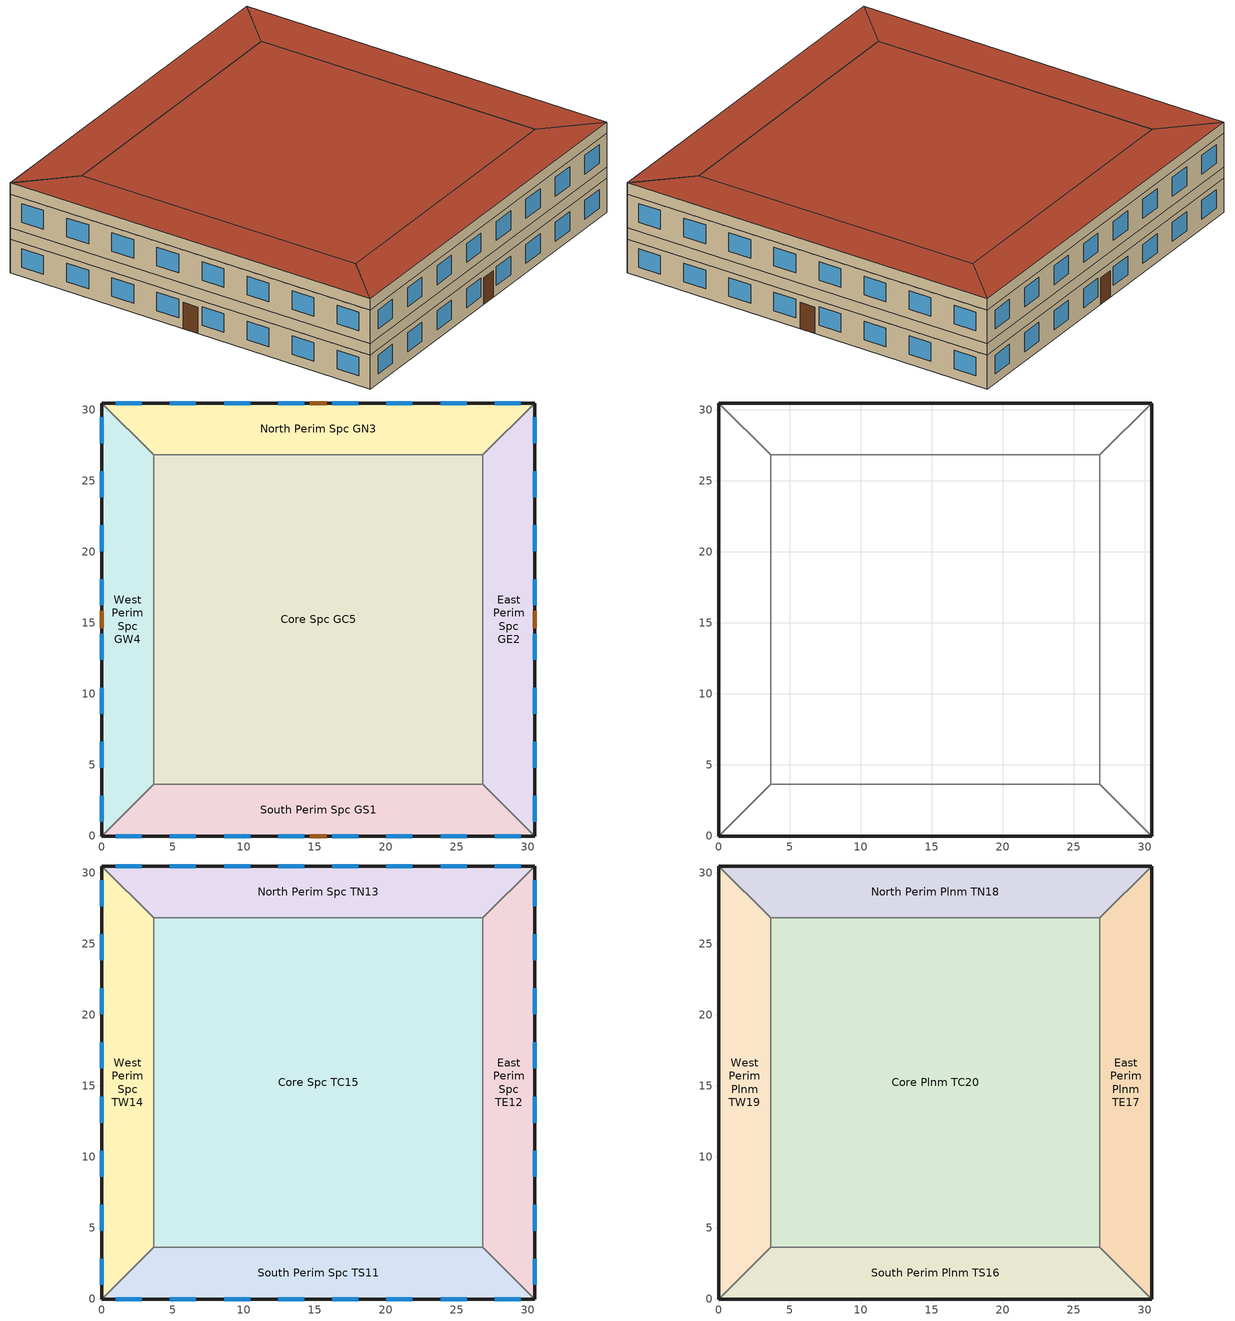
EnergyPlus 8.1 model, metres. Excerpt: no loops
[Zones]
South Perim Spc GS1
 floor ground (ext_slab_8in): 30.48,0 0,0 3.66,3.66 26.82,3.66 z0
 wall outside (nonres_ext_wall): 0,0 30.48,0 z0:2.74
 wall to East Perim Spc GE2 (int_wall): 30.48,0 26.82,3.66 z0:2.74
 wall to Core Spc GC5 (int_wall): 26.82,3.66 3.66,3.66 z0:2.74
 wall to West Perim Spc GW4 (int_wall): 3.66,3.66 0,0 z0:2.74
 window (nonres_window): 12.42,0 14.25,0 / 27.66,0 29.49,0 / 0.99,0 2.82,0 / 4.8,0 6.63,0 / 8.61,0 10.44,0 / 16.23,0 18.06,0 / 20.04,0 21.87,0 / 23.85,0 25.68,0 z0.76:2.29
 door (OpaqueDoor): 14.63,0 15.85,0 z0:2.13
 ceiling to South Perim Plnm GS6 (DropCeiling): 0,0 30.48,0 26.82,3.66 3.66,3.66 z2.74
East Perim Spc GE2
 floor ground (ext_slab_8in): 30.48,30.48 30.48,0 26.82,3.66 26.82,26.82 z0
 wall outside (nonres_ext_wall): 30.48,0 30.48,30.48 z0:2.74
 wall to North Perim Spc GN3 (int_wall): 30.48,30.48 26.82,26.82 z0:2.74
 wall to Core Spc GC5 (int_wall): 26.82,26.82 26.82,3.66 z0:2.74
 window (nonres_window): 30.48,12.42 30.48,14.25 / 30.48,27.66 30.48,29.49 / 30.48,0.99 30.48,2.82 / 30.48,4.8 30.48,6.63 / 30.48,8.61 30.48,10.44 / 30.48,16.23 30.48,18.06 / 30.48,20.04 30.48,21.87 / 30.48,23.85 30.48,25.68 z0.76:2.29
 door (OpaqueDoor): 30.48,14.63 30.48,15.85 z0:2.13
 ceiling to East Perim Plnm GE7 (DropCeiling): 30.48,30.48 26.82,26.82 26.82,3.66 30.48,0 z2.74
North Perim Spc GN3
 floor ground (ext_slab_8in): 30.48,30.48 26.82,26.82 3.66,26.82 0,30.48 z0
 wall outside (nonres_ext_wall): 30.48,30.48 0,30.48 z0:2.74
 wall to West Perim Spc GW4 (int_wall): 0,30.48 3.66,26.82 z0:2.74
 wall to Core Spc GC5 (int_wall): 3.66,26.82 26.82,26.82 z0:2.74
 window (nonres_window): 18.06,30.48 16.23,30.48 / 2.82,30.48 0.99,30.48 / 29.49,30.48 27.66,30.48 / 25.68,30.48 23.85,30.48 / 21.87,30.48 20.04,30.48 / 14.25,30.48 12.42,30.48 / 6.63,30.48 4.8,30.48 / 10.44,30.48 8.61,30.48 z0.76:2.29
 door (OpaqueDoor): 15.85,30.48 14.63,30.48 z0:2.13
 ceiling to North Perim Plnm GN8 (DropCeiling): 0,30.48 3.66,26.82 26.82,26.82 30.48,30.48 z2.74
West Perim Spc GW4
 floor ground (ext_slab_8in): 0,30.48 3.66,26.82 3.66,3.66 0,0 z0
 wall outside (nonres_ext_wall): 0,30.48 0,0 z0:2.74
 wall to Core Spc GC5 (int_wall): 3.66,3.66 3.66,26.82 z0:2.74
 window (nonres_window): 0,18.06 0,16.23 / 0,2.82 0,0.99 / 0,29.49 0,27.66 / 0,25.68 0,23.85 / 0,21.87 0,20.04 / 0,14.25 0,12.42 / 0,10.44 0,8.61 / 0,6.63 0,4.8 z0.76:2.29
 door (OpaqueDoor): 0,15.85 0,14.63 z0:2.13
 ceiling to West Perim Plnm GW9 (DropCeiling): 0,30.48 0,0 3.66,3.66 3.66,26.82 z2.74
Core Spc GC5
 floor ground (ext_slab_8in): 26.82,26.82 26.82,3.66 3.66,3.66 3.66,26.82 z0
 ceiling to Core Plnm GC10 (DropCeiling): 3.66,26.82 3.66,3.66 26.82,3.66 26.82,26.82 z2.74
South Perim Plnm GS6
 wall outside (nonres_ext_wall): 0,0 30.48,0 z2.74:3.66
 wall to East Perim Plnm GE7 (int_wall): 30.48,0 26.82,3.66 z2.74:3.66
 wall to Core Plnm GC10 (int_wall): 26.82,3.66 3.66,3.66 z2.74:3.66
 wall to West Perim Plnm GW9 (int_wall): 3.66,3.66 0,0 z2.74:3.66
East Perim Plnm GE7
 wall outside (nonres_ext_wall): 30.48,0 30.48,30.48 z2.74:3.66
 wall to North Perim Plnm GN8 (int_wall): 30.48,30.48 26.82,26.82 z2.74:3.66
 wall to Core Plnm GC10 (int_wall): 26.82,26.82 26.82,3.66 z2.74:3.66
North Perim Plnm GN8
 wall outside (nonres_ext_wall): 30.48,30.48 0,30.48 z2.74:3.66
 wall to West Perim Plnm GW9 (int_wall): 0,30.48 3.66,26.82 z2.74:3.66
 wall to Core Plnm GC10 (int_wall): 3.66,26.82 26.82,26.82 z2.74:3.66
West Perim Plnm GW9
 wall outside (nonres_ext_wall): 0,30.48 0,0 z2.74:3.66
 wall to Core Plnm GC10 (int_wall): 3.66,3.66 3.66,26.82 z2.74:3.66
South Perim Spc TS11
 floor to South Perim Plnm GS6 (int_slab_floor): 30.48,0 0,0 3.66,3.66 26.82,3.66 z3.66
 wall outside (nonres_ext_wall): 0,0 30.48,0 z3.66:6.4
 wall to East Perim Spc TE12 (int_wall): 30.48,0 26.82,3.66 z3.66:6.4
 wall to Core Spc TC15 (int_wall): 26.82,3.66 3.66,3.66 z3.66:6.4
 wall to West Perim Spc TW14 (int_wall): 3.66,3.66 0,0 z3.66:6.4
 window (nonres_window): 27.66,0 29.49,0 / 0.99,0 2.82,0 / 4.8,0 6.63,0 / 8.61,0 10.44,0 / 12.42,0 14.25,0 / 16.23,0 18.06,0 / 20.04,0 21.87,0 / 23.85,0 25.68,0 z4.42:5.94
 ceiling to South Perim Plnm TS16 (DropCeiling): 0,0 30.48,0 26.82,3.66 3.66,3.66 z6.4
East Perim Spc TE12
 floor to East Perim Plnm GE7 (int_slab_floor): 30.48,30.48 30.48,0 26.82,3.66 26.82,26.82 z3.66
 wall outside (nonres_ext_wall): 30.48,0 30.48,30.48 z3.66:6.4
 wall to North Perim Spc TN13 (int_wall): 30.48,30.48 26.82,26.82 z3.66:6.4
 wall to Core Spc TC15 (int_wall): 26.82,26.82 26.82,3.66 z3.66:6.4
 window (nonres_window): 30.48,27.66 30.48,29.49 / 30.48,0.99 30.48,2.82 / 30.48,4.8 30.48,6.63 / 30.48,8.61 30.48,10.44 / 30.48,12.42 30.48,14.25 / 30.48,16.23 30.48,18.06 / 30.48,20.04 30.48,21.87 / 30.48,23.85 30.48,25.68 z4.42:5.94
 ceiling to East Perim Plnm TE17 (DropCeiling): 30.48,30.48 26.82,26.82 26.82,3.66 30.48,0 z6.4
North Perim Spc TN13
 floor to North Perim Plnm GN8 (int_slab_floor): 30.48,30.48 26.82,26.82 3.66,26.82 0,30.48 z3.66
 wall outside (nonres_ext_wall): 30.48,30.48 0,30.48 z3.66:6.4
 wall to West Perim Spc TW14 (int_wall): 0,30.48 3.66,26.82 z3.66:6.4
 wall to Core Spc TC15 (int_wall): 3.66,26.82 26.82,26.82 z3.66:6.4
 window (nonres_window): 2.82,30.48 0.99,30.48 / 29.49,30.48 27.66,30.48 / 25.68,30.48 23.85,30.48 / 21.87,30.48 20.04,30.48 / 18.06,30.48 16.23,30.48 / 14.25,30.48 12.42,30.48 / 10.44,30.48 8.61,30.48 / 6.63,30.48 4.8,30.48 z4.42:5.94
 ceiling to North Perim Plnm TN18 (DropCeiling): 0,30.48 3.66,26.82 26.82,26.82 30.48,30.48 z6.4
West Perim Spc TW14
 floor to West Perim Plnm GW9 (int_slab_floor): 0,30.48 3.66,26.82 3.66,3.66 0,0 z3.66
 wall outside (nonres_ext_wall): 0,30.48 0,0 z3.66:6.4
 wall to Core Spc TC15 (int_wall): 3.66,3.66 3.66,26.82 z3.66:6.4
 window (nonres_window): 0,2.82 0,0.99 / 0,29.49 0,27.66 / 0,25.68 0,23.85 / 0,21.87 0,20.04 / 0,18.06 0,16.23 / 0,14.25 0,12.42 / 0,10.44 0,8.61 / 0,6.63 0,4.8 z4.42:5.94
 ceiling to West Perim Plnm TW19 (DropCeiling): 0,30.48 0,0 3.66,3.66 3.66,26.82 z6.4
Core Spc TC15
 floor to Core Plnm GC10 (int_slab_floor): 26.82,26.82 26.82,3.66 3.66,3.66 3.66,26.82 z3.66
 ceiling to Core Plnm TC20 (DropCeiling): 3.66,26.82 3.66,3.66 26.82,3.66 26.82,26.82 z6.4
South Perim Plnm TS16
 wall outside (nonres_ext_wall): 0,0 30.48,0 z6.4:7.31
 wall to East Perim Plnm TE17 (int_wall): 30.48,0 26.82,3.66 z6.4:7.31
 wall to Core Plnm TC20 (int_wall): 26.82,3.66 3.66,3.66 z6.4:7.31
 wall to West Perim Plnm TW19 (int_wall): 3.66,3.66 0,0 z6.4:7.31
 roof outside (nonres_roof): 0,0 30.48,0 26.82,3.66 3.66,3.66 z7.31
East Perim Plnm TE17
 wall outside (nonres_ext_wall): 30.48,0 30.48,30.48 z6.4:7.31
 wall to North Perim Plnm TN18 (int_wall): 30.48,30.48 26.82,26.82 z6.4:7.31
 wall to Core Plnm TC20 (int_wall): 26.82,26.82 26.82,3.66 z6.4:7.31
 roof outside (nonres_roof): 30.48,30.48 26.82,26.82 26.82,3.66 30.48,0 z7.31
North Perim Plnm TN18
 wall outside (nonres_ext_wall): 30.48,30.48 0,30.48 z6.4:7.31
 wall to West Perim Plnm TW19 (int_wall): 0,30.48 3.66,26.82 z6.4:7.31
 wall to Core Plnm TC20 (int_wall): 3.66,26.82 26.82,26.82 z6.4:7.31
 roof outside (nonres_roof): 0,30.48 3.66,26.82 26.82,26.82 30.48,30.48 z7.31
West Perim Plnm TW19
 wall outside (nonres_ext_wall): 0,30.48 0,0 z6.4:7.31
 wall to Core Plnm TC20 (int_wall): 3.66,3.66 3.66,26.82 z6.4:7.31
 roof outside (nonres_roof): 0,30.48 0,0 3.66,3.66 3.66,26.82 z7.31
Core Plnm TC20
 roof outside (nonres_roof): 3.66,26.82 3.66,3.66 26.82,3.66 26.82,26.82 z7.31
[Building]
Office Small AEDG-50: North Axis {deg}=0; Terrain=Suburbs; Loads Convergence Tolerance Value=0.5; Temperature Convergence Tolerance Value {deltaC}=0.4; Solar Distribution=FullInteriorAndExterior; Maximum Number of Warmup Days=25; Minimum Number of Warmup Days=6
[Site:Location]
Site:Location=Fairbanks Intl Arpt_AK_USA Design_Conditions; Latitude {N+ S-}=64.82; Longitude {W- E+}=-147.85; Time Zone Relative to GMT {GMT+/-}=-9; Elevation {m}=133
[SizingPeriod:DesignDay] Day of Month=21; Dry-Bulb Temperature Range Modifier Type=DefaultMultipliers; Humidity Condition Type=Wetbulb; Barometric Pressure {Pa}=99737; Rain {Yes/No}=No; Snow on ground {Yes/No}=No; Daylight Savings Time Indicator=No
Name | Month | Day Type | Maximum Dry-Bulb Temperature {C} | Daily Dry-Bulb Temperature Range {C} | Wetbulb at Maximum Dry-Bulb {C} | Wind Speed {m/s} design conditions vs. traditional 6.71 m/s (15 mph) | Wind Direction {Degrees; N=0, S=180} | Solar Model Indicator | Clearness {0.0 to 1.1} | Wind Speed {m/s} design conditions vs. traditional 3.35 m/s (7mph) | ASHRAE Clear Sky Optical Depth for Beam Irradiance (taub) | ASHRAE Clear Sky Optical Depth for Diffuse Irradiance (taud)
Fairbanks Intl Arpt Ann Htg 99.6% Condns DB | 1 | WinterDesignDay | -41.9 | 0 | -41.9 | 0.3 | 20 | ASHRAEClearSky | 0
Fairbanks Intl Arpt Ann Clg .4% Condns DB=>MWB | 7 | SummerDesignDay | 27.4 | 10.2 | 16.1 |  | 180 | ASHRAETau |  | 3.1 | 0.387 | 2.212
[Site:WaterMainsTemperature]
Calculation Method=Correlation; Annual Average Outdoor Air Temperature {C}=-1.53; Maximum Difference In Monthly Average Outdoor Air Temperatures {deltaC}=36.2
[Material]
Name | Roughness | Thickness {m} | Conductivity {W/m-K} | Density {kg/m3} | Specific Heat {J/kg-K} | Thermal Absorptance | Solar Absorptance | Visible Absorptance | Absorptance:Thermal | Absorptance:Solar | Absorptance:Visible
StdWood 6in | MediumSmooth | 0.15 | 0.12 | 540 | 1210 | 0.9 | 0.7 | 0.7
AC02 Acoustic Ceiling | MediumSmooth | 0.0127 | 0.057 | 288 | 1339 | 0.9 | 0.7 | 0.2
F08 Metal surface | Smooth | 0.0008 | 45.28 | 7824 | 500
F13 Built-up roofing | Rough | 0.0095 | 0.16 | 1120 | 1460 |  |  |  | 0.9 | 0.7
G01 13mm gypsum board | Smooth | 0.0127 | 0.16 | 800 | 1090 |  |  |  | 0.9 | 0.7 | 0.5
200mm Normalweight concrete wall; 200mm Normalweight concrete floor | MediumRough | 0.2032 | 2.31 | 2322 | 832
100mm Normalweight concrete floor | MediumRough | 0.1016 | 2.31 | 2322 | 832
[Material:NoMass]
CP02 CARPET PAD: VeryRough, 0.21648, 0.9, 0.7, 0.8
Nonres_Roof_Insulation: MediumSmooth, 3.46625, 0.9, 0.7, 0.7
Nonres_Exterior_Wall_Insulation: MediumSmooth, 1.88561, 0.9, 0.7, 0.7
Std Opaque Door Panel: MediumRough, 0.123457, 0.9, 0.7, 0.7
[Construction]
DropCeiling: AC02 Acoustic Ceiling
OpaqueDoor: Std Opaque Door Panel
int_wall: G01 13mm gypsum board, G01 13mm gypsum board
ext_slab_8in: 200mm Normalweight concrete floor
int_slab_floor: 100mm Normalweight concrete floor, CP02 CARPET PAD
nonres_roof: F13 Built-up roofing, Nonres_Roof_Insulation, F08 Metal surface
nonres_ext_wall: 200mm Normalweight concrete wall, Nonres_Exterior_Wall_Insulation, G01 13mm gypsum board
nonres_window: SimpleWindowLayer
Interior Furnishings: StdWood 6in
[WindowMaterial:SimpleGlazingSystem]
SimpleWindowLayer: U-Factor {W/m2-K}=2.61; Solar Heat Gain Coefficient=0.49; Visible Transmittance=0.49
[Zone] Type=1; Multiplier=1; Ceiling Height {m}=autocalculate; Volume {m3}=autocalculate; Floor Area {m2}=autocalculate
Name | Part of Total Floor Area
South Perim Spc GS1; East Perim Spc GE2; North Perim Spc GN3; West Perim Spc GW4; Core Spc GC5; South Perim Spc TS11; East Perim Spc TE12; North Perim Spc TN13; West Perim Spc TW14; Core Spc TC15 | Yes
South Perim Plnm GS6; East Perim Plnm GE7; North Perim Plnm GN8; West Perim Plnm GW9; Core Plnm GC10; South Perim Plnm TS16; East Perim Plnm TE17; North Perim Plnm TN18; West Perim Plnm TW19; Core Plnm TC20 | No
[InternalMass] Construction=Interior Furnishings
Name | Zone | Surface Area {m2}
SOUTH PERIM SPC GS1 Internal Mass | SOUTH PERIM SPC GS1 | 196.2
EAST PERIM SPC GE2 Internal Mass | EAST PERIM SPC GE2 | 196.2
NORTH PERIM SPC GN3 Internal Mass | NORTH PERIM SPC GN3 | 196.2
WEST PERIM SPC GW4 Internal Mass | WEST PERIM SPC GW4 | 196.2
CORE SPC GC5 Internal Mass | CORE SPC GC5 | 1073.12
SOUTH PERIM SPC TS11 Internal Mass | SOUTH PERIM SPC TS11 | 196.2
EAST PERIM SPC TE12 Internal Mass | EAST PERIM SPC TE12 | 196.2
NORTH PERIM SPC TN13 Internal Mass | NORTH PERIM SPC TN13 | 196.2
WEST PERIM SPC TW14 Internal Mass | WEST PERIM SPC TW14 | 196.2
CORE SPC TC15 Internal Mass | CORE SPC TC15 | 1073.12
[GroundHeatTransfer:Control]
GTP Control: Run Basement Preprocessor=No; Run Slab Preprocessor=Yes
[GroundHeatTransfer:Slab:Materials]
NMAT: Number of materials=2; ALBEDO: Surface Albedo: No Snow=0.16; ALBEDO: Surface Albedo: Snow=0.4; EPSLW: Surface Emissivity: No Snow=0.95; EPSLW: Surface Emissivity: Snow=0.95; Z0: Surface Roughness: No Snow {cm}=0.75; Z0: Surface Roughness: Snow {cm}=0.05; HIN: Indoor HConv: Downward Flow {W/m2-K}=6; HIN: Indoor HConv: Upward {W/m2-K}=9
[GroundHeatTransfer:Slab:MatlProps]
RHO: Slab Material density {kg/m3}=2322; RHO: Soil Density {kg/m3}=1200; CP: Slab CP {J/kg-K}=832; CP: Soil CP {J/kg-K}=1200; TCON: Slab k {W/m-K}=2.31; TCON: Soil k {W/m-K}=1
[GroundHeatTransfer:Slab:BoundConds]
EVTR: Is surface evapotranspiration modeled=FALSE; FIXBC: is the lower boundary at a fixed temperature=TRUE; TDEEPin {C}=10; USRHflag: Is the ground surface h specified by the user?=False
[GroundHeatTransfer:Slab:BldgProps]
IYRS: Number of years to iterate=10; Shape: Slab shape=0; HBLDG: Building height {m}=7.31; TIN1: January Indoor Average Temperature Setpoint {C}=21.111; TIN2: February Indoor Average Temperature Setpoint {C}=21.111; TIN3: March Indoor Average Temperature Setpoint {C}=21.111; TIN4: April Indoor Average Temperature Setpoint {C}=21.111; TIN5: May Indoor Average Temperature Setpoint {C}=21.111; TIN6: June Indoor Average Temperature Setpoint {C}=23.889; TIN7: July Indoor Average Temperature Setpoint {C}=23.889; TIN8: August Indoor Average Temperature Setpoint {C}=23.889; TIN9: September Indoor Average Temperature Setpoint {C}=23.889; TIN10: October Indoor Average Temperature Setpoint {C}=21.111; TIN11: November Indoor Average Temperature Setpoint {C}=21.111; TIN12: December Indoor Average Temperature Setpoint {C}=21.111; TINAmp: Daily Indoor sine wave variation amplitude {deltaC}=0; ConvTol: Convergence Tolerance=0.1
[GroundHeatTransfer:Slab:Insulation]
RINS: R value of under slab insulation {m2-K/W}=0; DINS: Width of strip of under slab insulation {m}=0; RVINS: R value of vertical insulation {m2-K/W}=1.7611; ZVINS: Depth of vertical insulation {m}=0.6; IVINS: Flag: Is there vertical insulation=0
[GroundHeatTransfer:Slab:EquivalentSlab]
APRatio: The area to perimeter ratio for this slab {m}=7.62; SLABDEPTH: Thickness of slab on grade {m}=0.2032; CLEARANCE: Distance from edge of slab to domain edge {m}=15; ZCLEARANCE: Distance from bottom of slab to domain bottom {m}=15
[People] Number of People Schedule=Occ 1/0; Number of People Calculation Method=Area/Person; Zone Floor Area per Person {m2/person}=18.6; Fraction Radiant=0.3; Sensible Heat Fraction=AUTOCALCULATE; Activity Level Schedule=ActSched; Enable ASHRAE 55 Comfort Warnings=No; Mean Radiant Temperature Calculation Type=ZoneAveraged
Name | Zone or ZoneList
People1 | South Perim Spc GS1
People2 | East Perim Spc GE2
People3 | North Perim Spc GN3
People4 | West Perim Spc GW4
People5 | Core Spc GC5
People6 | South Perim Spc TS11
People7 | East Perim Spc TE12
People8 | North Perim Spc TN13
People9 | West Perim Spc TW14
People10 | Core Spc TC15
[Lights] Schedule=Lgt 1/0; Design Level Calculation Method=Watts/Area; Watts per Zone Floor Area {W/m2}=14.6615; Fraction Radiant=0.7; Fraction Replaceable=1; Return Air Fraction Calculated from Plenum Temperature=No
Name | Zone or ZoneList
Lights1 | South Perim Spc GS1
Lights2 | East Perim Spc GE2
Lights3 | North Perim Spc GN3
Lights4 | West Perim Spc GW4
Lights5 | Core Spc GC5
Lights6 | South Perim Spc TS11
Lights7 | East Perim Spc TE12
Lights8 | North Perim Spc TN13
Lights9 | West Perim Spc TW14
Lights10 | Core Spc TC15
[ElectricEquipment] Schedule=Eqp 1/0; Design Level Calculation Method=Watts/Area; Watts per Zone Floor Area {W/m2}=8.07375; Fraction Radiant=0.25
Name | Zone or ZoneList
Equip1 | South Perim Spc GS1
Equip2 | East Perim Spc GE2
Equip3 | North Perim Spc GN3
Equip4 | West Perim Spc GW4
Equip5 | Core Spc GC5
Equip6 | South Perim Spc TS11
Equip7 | East Perim Spc TE12
Equip8 | North Perim Spc TN13
Equip9 | West Perim Spc TW14
Equip10 | Core Spc TC15
[ZoneInfiltration:DesignFlowRate] Schedule=Space Inf 1/0/1; Design Flow Rate Calculation Method=Flow/ExteriorArea; Design Flow Rate {m3/s}=0; Constant Term Coefficient=0; Temperature Term Coefficient=0; Velocity Term Coefficient=0.224; Velocity Squared Term Coefficient=0
Name | Zone or ZoneList | Flow per Exterior Surface Area {m3/s-m2}
Infil1 | South Perim Spc GS1 | 0.001024
Infil2 | East Perim Spc GE2 | 0.001024
Infil3 | North Perim Spc GN3 | 0.001024
Infil4 | West Perim Spc GW4 | 0.001024
Infil5 | Core Spc GC5 | 0.001024
Infil6 | South Perim Spc TS11 | 0.001024
Infil7 | East Perim Spc TE12 | 0.001024
Infil8 | North Perim Spc TN13 | 0.001024
Infil9 | West Perim Spc TW14 | 0.001024
Infil10 | Core Spc TC15 | 0.001024
Infil11 | South Perim Plnm GS6 | 0.001024
Infil12 | East Perim Plnm GE7 | 0.001024
Infil13 | North Perim Plnm GN8 | 0.001024
Infil14 | West Perim Plnm GW9 | 0.001024
Infil15 | Core Plnm GC10 | 0
Infil16 | South Perim Plnm TS16 | 0.000227
Infil17 | East Perim Plnm TE17 | 0.000227
Infil18 | North Perim Plnm TN18 | 0.000227
Infil19 | West Perim Plnm TW19 | 0.000227
Infil20 | Core Plnm TC20 | 0.000227
[Exterior:Lights] Schedule=Always-On; Control Option=AstronomicalClock
Name | Design Level {W}
ParkingLot_Lights | 4896
OtherExterior_Lights | 3294
[AirLoopHVAC:ReturnPlenum]
Name | Zone
South Perim Spc GS1 Zone Return Plenum | South Perim Plnm GS6
South Perim Spc TS11 Zone Return Plenum | South Perim Plnm TS16
East Perim Spc GE2 Zone Return Plenum | East Perim Plnm GE7
East Perim Spc TE12 Zone Return Plenum | East Perim Plnm TE17
North Perim Spc GN3 Zone Return Plenum | North Perim Plnm GN8
North Perim Spc TN13 Zone Return Plenum | North Perim Plnm TN18
West Perim Spc GW4 Zone Return Plenum | West Perim Plnm GW9
West Perim Spc TW14 Zone Return Plenum | West Perim Plnm TW19
Core Spc GC5 Zone Return Plenum | Core Plnm GC10
Core Spc TC15 Zone Return Plenum | Core Plnm TC20
[EnergyManagementSystem:Sensor]
Name | Output:Variable or Output:Meter Index Key | Output:Variable or Output:Meter
Demand | * | Electricity:Facility
CPP_Event_Sensor | DR_Event | Schedule Value
OAT | * | Site Outdoor Air Drybulb Temperature
OWB | * | Site Outdoor Air Wetbulb Temperature
[EnergyManagementSystem:Program]
DR_Post_Process: SET DR_Demand = 0; SET DR_Pre_Demand=0; SET DR_Post_Demand=0; IF CPP_Event_Sensor==1; SET DR_Demand = Demand*12/3600; ENDIF; IF CPP_Event_Sensor>0; SET DR_FullDay = Demand*12 /3600; ENDIF
AEDG_BldgLoad: SET F2_Heating = PSZ1_Heating + PSZ2_Heating + PSZ3_Heating + PSZ4_Heating + PSZ5_Heating; SET F2_Cooling = PSZ1_Cooling + PSZ2_Cooling + PSZ3_Cooling + PSZ4_Cooling + PSZ5_Cooling; SET F1_Heating = PSZ6_Heating + PSZ7_Heating + PSZ8_Heating + PSZ9_Heating + PSZ10_Heating; SET F1_Cooling = PSZ6_Cooling + PSZ7_Cooling + PSZ8_Cooling + PSZ9_Cooling + PSZ10_Cooling; SET BldgHeating = F1_Heating + F2_Heating; SET BldgCooling = F1_Cooling + F2_Cooling
Evaporative_Cooler_Scheduling: SET Diff = OAT-OWB; IF Diff>=5 && OA_1Status>0 && OAT>15.6; SET EVA_1=1; ELSE; SET EvA_1=0; ENDIF; IF Diff>=5 && OA_2Status>0 && OAT>15.6; SET EVA_2=1; ELSE; SET EvA_2=0; ENDIF; IF Diff>=5 && OA_3Status>0 && OAT>15.6; SET EVA_3=1; ELSE; SET EvA_3=0; ENDIF; IF Diff>=5 && OA_4Status>0 && OAT>15.6; SET EVA_4=1; ELSE; SET EvA_4=0; ENDIF; IF Diff>=5 && OA_5Status>0 && OAT>15.6; SET EVA_5=1; ELSE; SET EvA_5=0; ENDIF; IF Diff>=5 && OA_6Status>0 && OAT>15.6; SET EVA_6=1; ELSE; SET EvA_6=0; ENDIF; IF Diff>=5 && OA_7Status>0 && OAT>15.6; SET EVA_7=1; ELSE; SET EvA_7=0; ENDIF; IF Diff>=5 && OA_8Status>0 && OAT>15.6; SET EVA_8=1; ELSE; SET EvA_8=0; ENDIF; IF Diff>=5 && OA_9Status>0 && OAT>15.6; SET EVA_9=1; ELSE; SET EvA_9=0; ENDIF; IF Diff>=5 && OA_10Status>0 && OAT>15.6; SET EVA_10=1; ELSE; SET EvA_10=0; ENDIF
[EnergyManagementSystem:ProgramCallingManager]
DR_Post_Process_Manager: EndOfSystemTimestepAfterHVACReporting; DR_Post_Process
Total Bldg Load EMS: EndOfSystemTimestepBeforeHVACReporting; AEDG_BldgLoad
EV_Cooler_Manager: InsideHVACSystemIterationLoop; Evaporative_Cooler_Scheduling
[EnergyManagementSystem:OutputVariable]
Name | EMS Variable | Type of Data in Variable | Update Frequency | EMS Program or Subroutine
DR_Demand | DR_Demand | Averaged | SystemTimestep | DR_Post_Process
DR_FullDay | DR_FullDay | Averaged | SystemTimestep | DR_Post_Process
Total Building Heating Load | BldgHeating | Summed | SystemTimeStep
Total Building Cooling Load | BldgCooling | Summed | SystemTimeStep
EvA_1 | EvA_1 | Averaged | SystemTimestep | Evaporative_Cooler_Scheduling
EvA_2 | EvA_2 | Averaged | SystemTimestep | Evaporative_Cooler_Scheduling
OAT | OAT | Averaged | SystemTimestep | Evaporative_Cooler_Scheduling
OWB | OWB | Averaged | SystemTimestep | Evaporative_Cooler_Scheduling
Diff | Diff | Averaged | SystemTimestep | Evaporative_Cooler_Scheduling
[EnergyManagementSystem:GlobalVariable]
BldgHeating; BldgCooling
[AvailabilityManager:Scheduled] Schedule=COMPACT HVAC-ALWAYS 1
PSZ-1 South F2 Availability; PSZ-2 East F2 Availability; PSZ-3 North F2 Availability; PSZ-4 West F2 Availability; PSZ-5 Core F2 Availability; PSZ-6 South F1 Availability; PSZ-7 East F1 Availability; PSZ-8 North F1 Availability; PSZ-9 West F1 Availability; PSZ-10 Core F1 Availability
[AvailabilityManager:NightCycle] Applicability Schedule=COMPACT HVAC-ALWAYS 1; Fan Schedule=Fans D1; Control Type=CycleOnAny; Thermostat Tolerance {deltaC}=1; Cycling Run Time {s}=3600
PSZ-1 South F2 Availability NC; PSZ-2 East F2 Availability NC; PSZ-3 North F2 Availability NC; PSZ-4 West F2 Availability NC; PSZ-5 Core F2 Availability NC; PSZ-6 South F1 Availability NC; PSZ-7 East F1 Availability NC; PSZ-8 North F1 Availability NC; PSZ-9 West F1 Availability NC; PSZ-10 Core F1 Availability NC
[Daylighting:Controls] Total Daylighting Reference Points=1; Fraction of Zone Controlled by First Reference Point=0.8; Fraction of Zone Controlled by Second Reference Point=0; Illuminance Setpoint at First Reference Point {lux}=300; Illuminance Setpoint at Second Reference Point {lux}=300; Lighting Control Type=1; Maximum Allowable Discomfort Glare Index=22; Minimum Input Power Fraction for Continuous Dimming Control=0.1; Minimum Light Output Fraction for Continuous Dimming Control=0.1; Number of Stepped Control Steps=0; Probability Lighting will be Reset When Needed in Manual Stepped Control=1; Availability Schedule=ALWAYS-OFF
Name | X-Coordinate of First Reference Point {m} | Y-Coordinate of First Reference Point {m} | Z-Coordinate of First Reference Point {m} | Z-Coordinate of Second Reference Point {m} | Glare Calculation Azimuth Angle of View Direction Clockwise from Zone y-Axis {deg}
South Perim Spc GS1 | 13.335 | 2.438222 | 0.9 | 0.9 | 180
East Perim Spc GE2 | 28.0403 | 13.335 | 0.9 | 0.9 | 90
North Perim Spc GN3 | 17.1435 | 28.0403 | 0.9 | 0.9 | 0
West Perim Spc GW4 | 2.43822 | 17.1435 | 0.9 | 0.9 | 270
South Perim Spc TS11 | 13.335 | 2.438222 | 4.56 | 4.56 | 180
East Perim Spc TE12 | 28.0403 | 13.335 | 4.56 | 4.56 | 90
North Perim Spc TN13 | 17.1435 | 28.0403 | 4.56 | 4.56 | 0
West Perim Spc TW14 | 2.43822 | 17.1435 | 4.56 | 4.56 | 270
[EnergyManagementSystem:Actuator] Actuated Component Type=Schedule:Constant; Actuated Component Control Type=Schedule Value
Name | Actuated Component Unique
EvA_1 | Evaporative Cooler PSZ-1 South F2 Availability
EvA_2 | Evaporative Cooler PSZ-2 East F2 Availability
EvA_3 | Evaporative Cooler PSZ-3 North F2 Availability
EvA_4 | Evaporative Cooler PSZ-4 West F2 Availability
EvA_5 | Evaporative Cooler PSZ-5 Core F2 Availability
EvA_6 | Evaporative Cooler PSZ-6 South F1 Availability
EvA_7 | Evaporative Cooler PSZ-7 East F1 Availability
EvA_8 | Evaporative Cooler PSZ-8 North F1 Availability
EvA_9 | Evaporative Cooler PSZ-9 West F1 Availability
EvA_10 | Evaporative Cooler PSZ-10 Core F1 Availability
[Schedule:Compact]
Always-On; COMPACT HVAC-ALWAYS 1: Through: 12/31, For: AllDays, Until: 24:00, 1
Always-Off: Through: 12/31, For: AllDays, Until: 24:00, 0
Occ 1/0: Through: 12/31, For: Weekdays, Until: 06:00, 0, Until: 07:00, 0.1, Until: 08:00, 0.2, Until: 12:00, 0.95, Until: 13:00, 0.5, Until: 17:00, 0.95, Until: 18:00, 0.3, Until: 22:00, 0.1, Until: 24:00, 0.05, For: SummerDesignDay, Until: 06:00, 0, Until: 22:00, 1, Until: 24:00, 0.05, For: Saturday, Until: 06:00, 0, Until: 08:00, 0.1, Until: 12:00, 0.3, Until: 17:00, 0.1, Until: 19:00, 0.05, Until: 24:00, 0, For: WinterDesignDay, Until: 24:00, 0, For: Sunday Holidays AllOtherDays, Until: 06:00, 0, Until: 18:00, 0.05, Until: 24:00, 0
Lgt 1/0: Through: 12/31, For: Weekdays, Until: 05:00, 0.15, Until: 07:00, 0.15, Until: 08:00, 0.3, Until: 17:00, 0.9, Until: 18:00, 0.5, Until: 20:00, 0.3, Until: 22:00, 0.2, Until: 23:00, 0.15, Until: 24:00, 0.15, For: SummerDesignDay, Until: 24:00, 1, For: Saturday, Until: 06:00, 0.15, Until: 08:00, 0.15, Until: 12:00, 0.3, Until: 17:00, 0.15, Until: 24:00, 0.15, For: WinterDesignDay, Until: 24:00, 0, For: Sunday Holidays AllOtherDays, Until: 24:00, 0.15
Eqp 1/0: Through: 12/31, For: Weekdays, Until: 08:00, 0.4, Until: 12:00, 0.9, Until: 13:00, 0.8, Until: 17:00, 0.9, Until: 18:00, 0.5, Until: 24:00, 0.4, For: SummerDesignDay, Until: 24:00, 1, For: Saturday, Until: 06:00, 0.3, Until: 08:00, 0.4, Until: 12:00, 0.5, Until: 17:00, 0.35, Until: 24:00, 0.3, For: WinterDesignDay, Until: 24:00, 0, For: Sunday Holidays AllOtherDays, Until: 24:00, 0.3
Space Inf 1/0/1: Through: 12/31, For: WeekDays, Until: 5:00, 1, Until: 22:00, 0.25, Until: 24:00, 1, For: SaturDay, Until: 5:00, 1, Until: 18:00, 0.25, Until: 24:00, 1, For: SummerDesignDay WinterDesignDay, Until: 24:00, 1, For: Sunday AllOtherDays, Until: 24:00, 1
Fans D1: Through: 12/31, For: Weekdays SummerDesignDay WinterDesignDay, Until: 05:00, 0, Until: 22:00, 1, Until: 24:00, 0, For: Saturday, Until: 05:00, 0, Until: 18:00, 1, Until: 24:00, 0, For: Sunday Holidays AllOtherDays, Until: 24:00, 0
ActSched: Through: 12/31, For: AllDays, Until: 24:00, 132
[Schedule:File]
DR_Event: File=/phome/comstd/CtrlBenefit/simulation/DR_ScheduleFiles/FairbanksDR.csv; Column Number=1; Rows to Skip at Top=0; Number of Hours of Data=8760; Column Separator=Comma; Interpolate to Timestep=No; Minutes per Item=60
[Schedule:Constant] Hourly Value=1
Evaporative Cooler PSZ-1 South F2 Availability; Evaporative Cooler PSZ-2 East F2 Availability; Evaporative Cooler PSZ-3 North F2 Availability; Evaporative Cooler PSZ-4 West F2 Availability; Evaporative Cooler PSZ-5 Core F2 Availability; Evaporative Cooler PSZ-6 South F1 Availability; Evaporative Cooler PSZ-7 East F1 Availability; Evaporative Cooler PSZ-8 North F1 Availability; Evaporative Cooler PSZ-9 West F1 Availability; Evaporative Cooler PSZ-10 Core F1 Availability
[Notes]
WeatherFile:  USA_AK_Fairbanks.Intl.AP.702610_TMY3.epw
IDF File:     /phome/comstd/CtrlBenefit/simulation/OfficeSmall/sim_annual/input.nobackup/EEM47Retrofit_OfficeSmall_RTUindir_Fairbanks.idf
Run Case:     EEM47Retrofit_OfficeSmall_RTUindir_Fairbanks
GPARM parameters as input:
Case = EEM47Retrofit_OfficeSmall_RTUindir_Fairbanks
Wfile_TMY3 = USA_AK_Fairbanks.Intl.AP.702610_TMY3.epw
EEM01_Retune_MECH_SENS = base
EEM02_Retune_MECH_REFRG = base
EEM04_Retune_Mech_HVAC = base
EEM06_Retune_Mech_ECON = base
EEM07_Retune_MECH_ExtFanShut = base
EEM09_Retune_Mech_DAMP = base
EEM17_Retune_Mech_DBAN = base
EEM18_AdvCtrl_MECH_DCV = base
EEM19_AdCtrl_LTG_OCCS = base
EEM20_AdvCtrl_MECH_DLgtCtrl = base
EEM21_AdvCtrl_LTG_EXT = base
EEM22_AdCtrl_PLUG_PlugCtrl = base
EEM23_AdvCtrl_MECH_nightPurge = base
EEM24_AdvCtrl_MECH_RTU = base
EEM33_PoCtrl_Mech_OPTM = base
EEM34_GridDR_MECH_Set = base
EEM35_GridDR_MECH_precool = base
EEM36_GridDR_MECH_DutyCyc = base
EEM37_GridDR_LTG_Clean = base
EEM41_Retrofit_MECH_LTG = base
EEM42_Retrofit_LTG_EXT = base
EEM46_Retrofit_MECH_COP = base
EEM47_Retrofit_MECH_EVAP = indirect
EEM48_Retrofit_MECH_PUHP = base
EEM49_Retrofit_MECH_SWH = base
EEM51_Retrofit_ENV_Window = base
EEM52_Retrofit_ENV_Wall = base
EEM53_Retrofit_ENV_Roof = base
general CZ related variables
Site:Location and design-day objects created by:
/tools/bin/ddy2idf /phome/weather/EnergyPlus/tmy3.new/all/USA_AK_Fairbanks.Intl.AP.702610_TMY3.ddy
